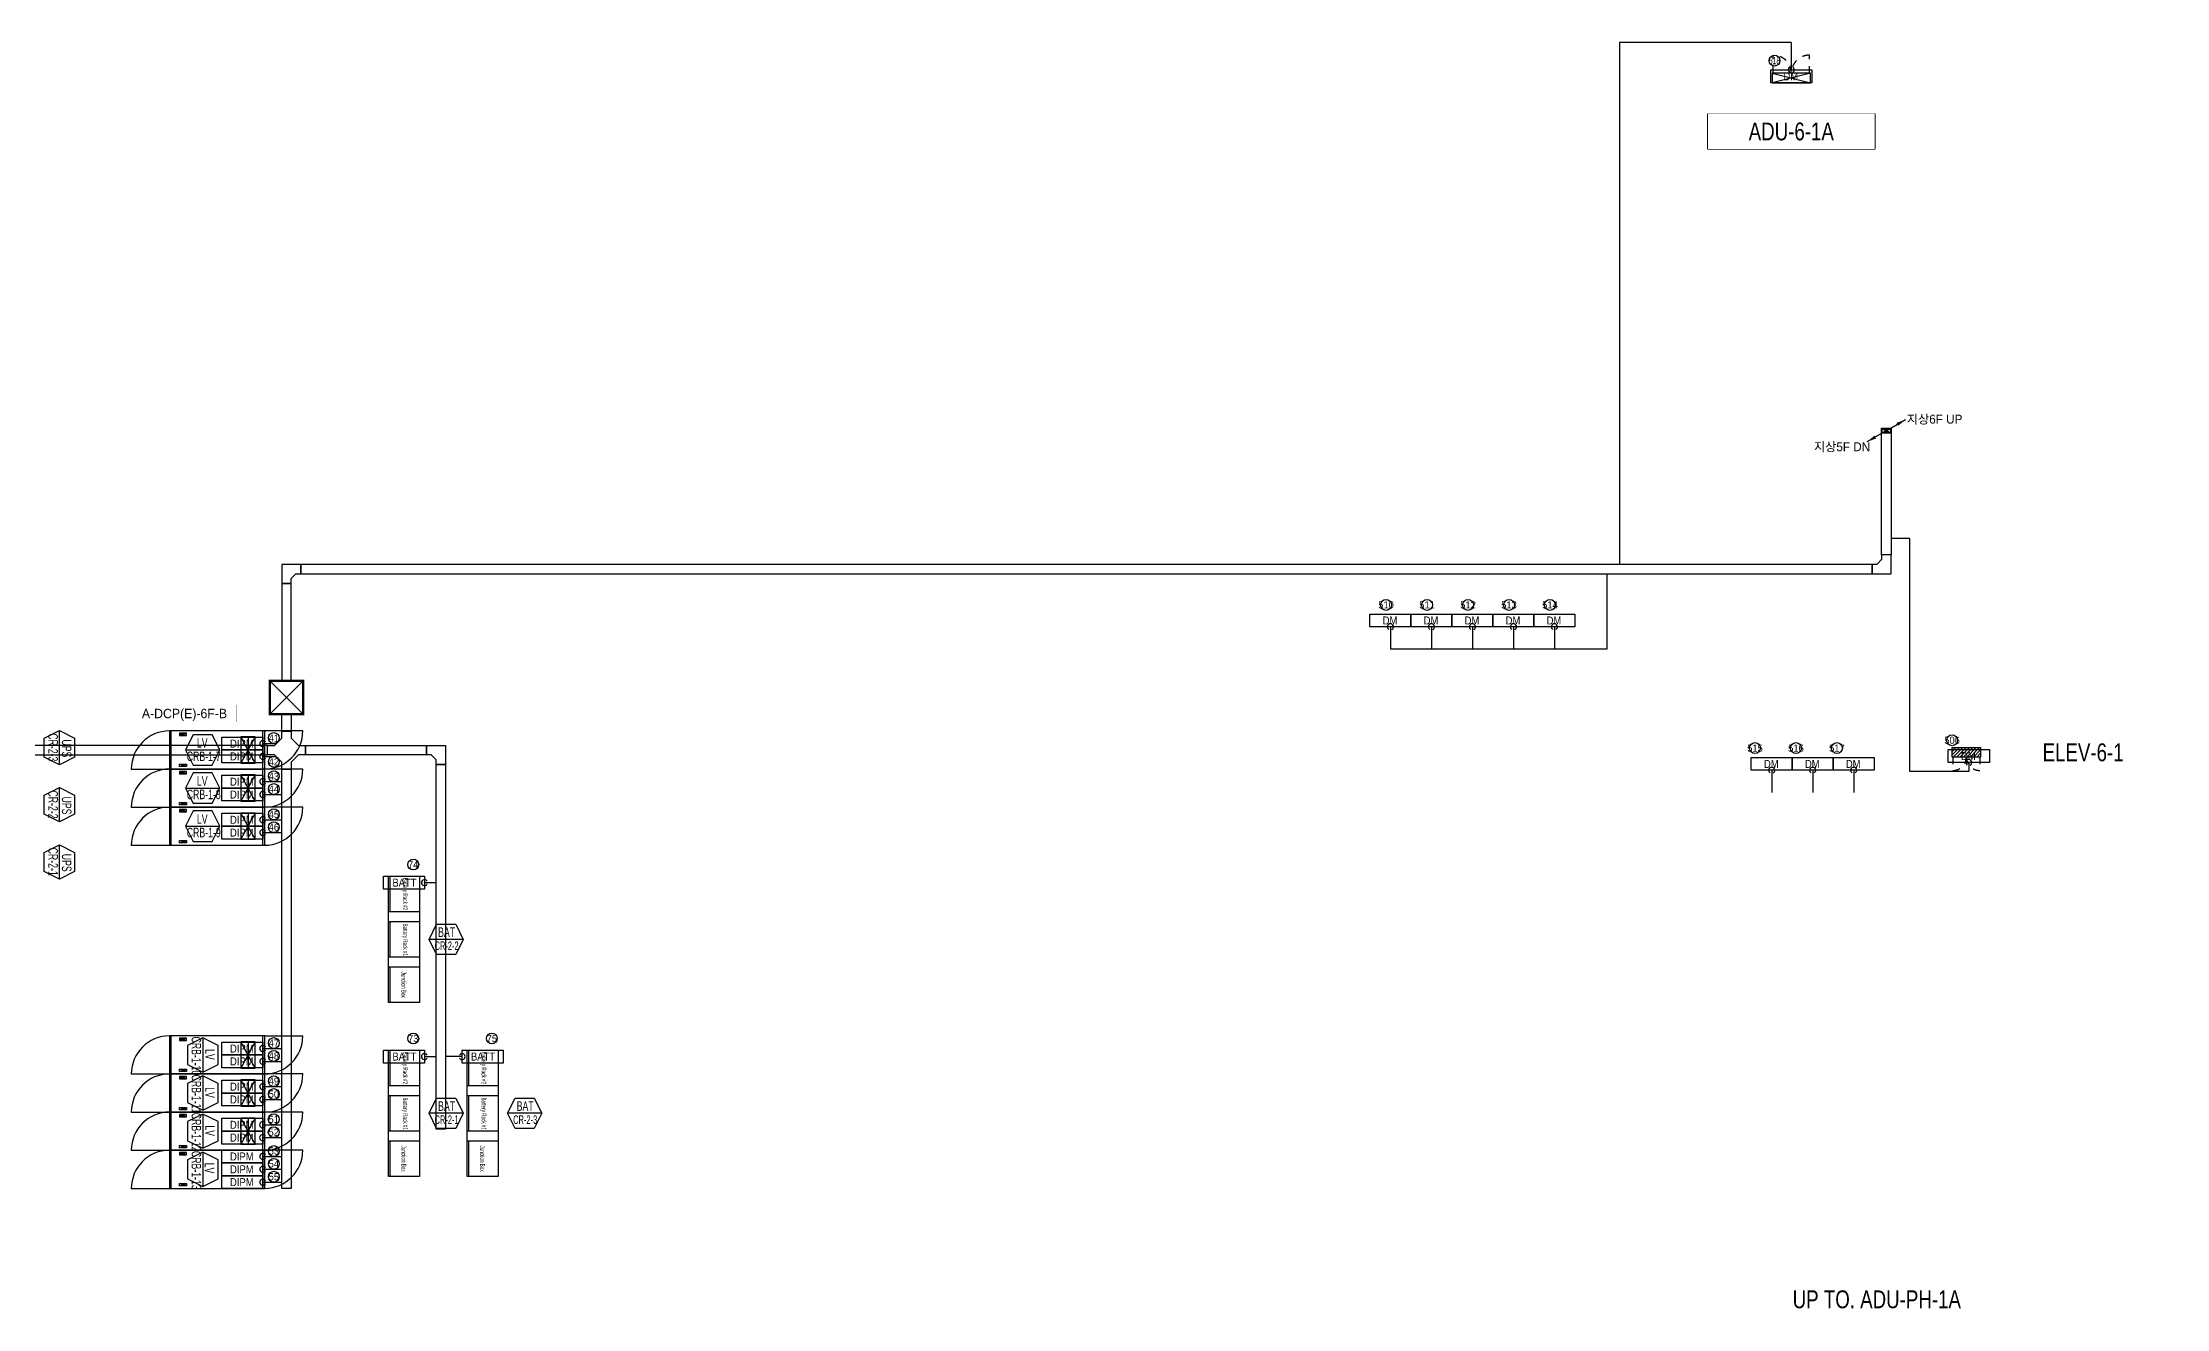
# Model space of a CAD drawing. Header units: millimetres. Extents: x 89450 to 753248, y -530175 to 1209785.
# Drawn here: x 135139 to 179732, y 822534 to 849101 of the extents above; entities that cross this region are included whole.
import ezdxf
from ezdxf.enums import TextEntityAlignment as Align

# ---------------------------------------------------------------- set-up
doc = ezdxf.new("R2010")
doc.units = ezdxf.units.MM
doc.header["$LTSCALE"] = 150
doc.linetypes.add('CONTINOUS', pattern=[0])
doc.linetypes.add('D1', pattern=[3, 1, -1, 1])
for name, color, linetype in [('------00 Switch Gear', 3, 'Continuous'), ('------00 Switch Gear_Number', 1, 'Continuous'), ('------01 Distribution Panel', 3, 'Continuous'), ('------01 Motor Control Panel or Center', 4, 'Continuous'), ('-----29 Indicator', 1, 'Continuous'), ('-----99 EPMS CABLE DUCT', 4, 'Continuous'), ('-----99 EPMS CONDUIT', 4, 'Continuous'), ('-----99 EPMS DEVICE', 3, 'Continuous'), ('-----99 EPMS PNL', 6, 'Continuous')]:
    doc.layers.add(name, color=color, linetype=linetype)
doc.styles.add('ELEC', font='')
doc.styles.get('ELEC').set_extended_font_data('Dotum')

# ---------------------------------------------------------------- blocks, each defined once
blk = doc.blocks.new('MCP_EQUIPMENT-2')
at = {"color": 161}
for p, q in [((200, 400), (0, -400)), ((200, -400), (0, 400))]:
    blk.add_line(p, q, dxfattribs=at)
at = {"color": 161, "linetype": 'D1'}
for p, q in [((200, 380), (580, 380)), ((200, -380), (580, -380))]:
    blk.add_line(p, q, dxfattribs=at)
at = {"color": 161}
blk.add_lwpolyline([(200, 400), (0, 400), (0, -400), (200, -400)], close=True, dxfattribs=at)
at = {"color": 161, "linetype": 'D1'}
for centre, start, end in [((200, 380), 270, 0), ((200, -380), 0, 90)]:
    blk.add_arc(centre, 380, start, end, dxfattribs=at)
blk = doc.blocks.new('PNL3')
at = {"color": 161, "linetype": 'D1'}
for p, q in [((-200, 280), (-480, 280)), ((-200, -280), (-480, -280))]:
    blk.add_line(p, q, dxfattribs=at)
at = {"color": 161}
for p, q in [((-200, 276), (0, 76)), ((-200, 205), (0, 5)), ((-200, 135), (0, -65)), ((-200, 64), (0, -136)), ((-153, 300), (0, 147)), ((-83, 300), (0, 217)), ((-200, -7), (0, -207)), ((-200, -78), (0, -278)), ((-200, -148), (-48, -300)), ((-200, -219), (-119, -300))]:
    blk.add_line(p, q, dxfattribs=at)
blk.add_lwpolyline([(0, -300), (-200, -300), (-200, 300), (0, 300)], close=True, dxfattribs=at)
at = {"color": 161, "linetype": 'D1'}
for centre, start, end in [((-200, 280), 180, 270), ((-200, -280), 90, 180)]:
    blk.add_arc(centre, 280, start, end, dxfattribs=at)
blk = doc.blocks.new('A$C2e8f9a8b')
at = {"color": 0}
blk.add_line((30, 750), (30, 0), dxfattribs=at)
blk.add_lwpolyline([(650, 0), (0, 0), (0, 750), (650, 750)], close=True, dxfattribs=at)
blk = doc.blocks.new('A$C0a6eec0f')
for p, q in [((-800, -200), (-800, 0)), ((-800, 0), (-650, 0)), ((-650, 0), (-500, 150)), ((-500, 150), (-500, 300)), ((-500, 300), (-300, 300)), ((-300, 300), (-300, 150)), ((-300, 150), (-150, 0)), ((-150, 0), (0, 0)), ((0, 0), (0, -200)), ((-650, -200), (-800, -200)), ((-500, -350), (-650, -200)), ((-500, -500), (-500, -350)), ((-150, -200), (-300, -350)), ((-300, -350), (-300, -500)), ((0, -200), (-150, -200)), ((-300, -500), (-500, -500))]:
    blk.add_line(p, q)

msp = doc.modelspace()

# ---------------------------------------------------------------- linework, layer by layer
at = {"layer": '------00 Switch Gear', "color": 161}
for p, q in [((137844, 833855), (137844, 834655)), ((138014, 834605), (138164, 834555)), ((138164, 834605), (138014, 834555)), ((139604, 834530), (139304, 833980)), ((139604, 833980), (139304, 834530)), ((139454, 834530), (139454, 833980)), ((140604, 834655), (139762, 834655)), ((139764, 833855), (139764, 834655)), ((138014, 833905), (138164, 833955)), ((138164, 833905), (138014, 833955)), ((137004, 833855), (137846, 833855)), ((137844, 833055), (137844, 833855)), ((138014, 833805), (138164, 833755)), ((138164, 833805), (138014, 833755)), ((139604, 833730), (139304, 833180)), ((139604, 833180), (139304, 833730)), ((139454, 833730), (139454, 833180)), ((140604, 833855), (139762, 833855)), ((139764, 833055), (139764, 833855)), ((137004, 833055), (137846, 833055)), ((137844, 832255), (137844, 833055)), ((138014, 833105), (138164, 833155)), ((138164, 833105), (138014, 833155)), ((138014, 833005), (138164, 832955)), ((138164, 833005), (138014, 832955)), ((140604, 833055), (139762, 833055)), ((139764, 832255), (139764, 833055)), ((139604, 832930), (139304, 832380)), ((139604, 832380), (139304, 832930)), ((139454, 832930), (139454, 832380)), ((137004, 832255), (137846, 832255)), ((138014, 832305), (138164, 832355)), ((138164, 832305), (138014, 832355)), ((137844, 827455), (137844, 828255)), ((138014, 828205), (138164, 828155)), ((138164, 828205), (138014, 828155)), ((139604, 828130), (139304, 827580)), ((139604, 827580), (139304, 828130)), ((139454, 828130), (139454, 827580)), ((139764, 827455), (139764, 828255)), ((139804, 828255), (140604, 828255)), ((137004, 827455), (137846, 827455)), ((137844, 826655), (137844, 827455)), ((138014, 827505), (138164, 827555)), ((138164, 827505), (138014, 827555)), ((138014, 827405), (138164, 827355)), ((138164, 827405), (138014, 827355)), ((139604, 827330), (139304, 826780)), ((139604, 826780), (139304, 827330)), ((139454, 827330), (139454, 826780)), ((140604, 827455), (139762, 827455)), ((139764, 826655), (139764, 827455)), ((138014, 826705), (138164, 826755)), ((138164, 826705), (138014, 826755)), ((137004, 826655), (137846, 826655)), ((137844, 825855), (137844, 826655)), ((138014, 826605), (138164, 826555)), ((138164, 826605), (138014, 826555)), ((139604, 826530), (139304, 825980)), ((139604, 825980), (139304, 826530)), ((139454, 826530), (139454, 825980)), ((140604, 826655), (139762, 826655)), ((139764, 825855), (139764, 826655)), ((138014, 825905), (138164, 825955)), ((138164, 825905), (138014, 825955)), ((137004, 825855), (137846, 825855)), ((137844, 825055), (137844, 825855)), ((138014, 825805), (138164, 825755)), ((138164, 825805), (138014, 825755)), ((140604, 825855), (139762, 825855)), ((139764, 825055), (139764, 825855)), ((137004, 825055), (137846, 825055)), ((138014, 825105), (138164, 825155)), ((138164, 825105), (138014, 825155))]:
    msp.add_line(p, q, dxfattribs=at)
at = {"layer": '------00 Switch Gear', "color": 161, "elevation": 0}
for points in [[(139804, 833855), (139804, 834655), (137804, 834655), (137804, 833855)], [(138164, 834605), (138014, 834605), (138014, 834555), (138164, 834555)], [(139304, 834530), (139304, 833980), (139604, 833980), (139604, 834530)], [(138164, 833905), (138014, 833905), (138014, 833955), (138164, 833955)], [(139804, 833055), (139804, 833855), (137804, 833855), (137804, 833055)], [(138164, 833805), (138014, 833805), (138014, 833755), (138164, 833755)], [(139304, 833730), (139304, 833180), (139604, 833180), (139604, 833730)], [(139804, 832255), (139804, 833055), (137804, 833055), (137804, 832255)], [(138164, 833105), (138014, 833105), (138014, 833155), (138164, 833155)], [(138164, 833005), (138014, 833005), (138014, 832955), (138164, 832955)], [(139304, 832930), (139304, 832380), (139604, 832380), (139604, 832930)], [(138164, 832305), (138014, 832305), (138014, 832355), (138164, 832355)], [(139804, 827455), (139804, 828255), (137804, 828255), (137804, 827455)], [(138164, 828205), (138014, 828205), (138014, 828155), (138164, 828155)], [(139304, 828130), (139304, 827580), (139604, 827580), (139604, 828130)], [(139804, 826655), (139804, 827455), (137804, 827455), (137804, 826655)], [(138164, 827505), (138014, 827505), (138014, 827555), (138164, 827555)], [(138164, 827405), (138014, 827405), (138014, 827355), (138164, 827355)], [(139304, 827330), (139304, 826780), (139604, 826780), (139604, 827330)], [(138164, 826705), (138014, 826705), (138014, 826755), (138164, 826755)], [(139804, 825855), (139804, 826655), (137804, 826655), (137804, 825855)], [(138164, 826605), (138014, 826605), (138014, 826555), (138164, 826555)], [(139304, 826530), (139304, 825980), (139604, 825980), (139604, 826530)], [(138164, 825905), (138014, 825905), (138014, 825955), (138164, 825955)], [(139804, 825055), (139804, 825855), (137804, 825855), (137804, 825055)], [(138164, 825805), (138014, 825805), (138014, 825755), (138164, 825755)], [(138164, 825105), (138014, 825105), (138014, 825155), (138164, 825155)]]:
    msp.add_lwpolyline(points, close=True, dxfattribs=at)
at = {"layer": '------00 Switch Gear', "color": 161}
for points in [[(143054, 828955), (142404, 828955), (142404, 831605), (143054, 831605)], [(143054, 825305), (142404, 825305), (142404, 827955), (143054, 827955)], [(144704, 825305), (144054, 825305), (144054, 827955), (144704, 827955)]]:
    msp.add_lwpolyline(points, close=True, dxfattribs=at)
for centre, start, end in [((137804, 833855), 90, 180), ((139804, 834655), 270, 0), ((137804, 833055), 90, 180), ((139804, 833855), 270, 0), ((137804, 832255), 90, 180), ((139804, 833055), 270, 0), ((137804, 827455), 90, 180), ((139804, 828255), 270, 0), ((137804, 826655), 90, 180), ((139804, 827455), 270, 0), ((137804, 825855), 90, 180), ((139804, 826655), 270, 0), ((137804, 825055), 90, 180), ((139804, 825855), 270, 0)]:
    msp.add_arc(centre, 800, start, end, dxfattribs=at)
at = {"layer": '------00 Switch Gear_Number', "color": 1}
for points in [[(135494, 833945), (135494, 834665), (135814, 834505), (135814, 834105), (135494, 833945), (135174, 834105), (135174, 834505), (135494, 834665)], [(135494, 832745), (135494, 833465), (135814, 833305), (135814, 832905), (135494, 832745), (135174, 832905), (135174, 833305), (135494, 833465)], [(135494, 831545), (135494, 832265), (135814, 832105), (135814, 831705), (135494, 831545), (135174, 831705), (135174, 832105), (135494, 832265)]]:
    msp.add_lwpolyline(points, dxfattribs=at)
at = {"layer": '------00 Switch Gear_Number', "color": 1, "elevation": 0}
for points in [[(138144, 834255), (138864, 834255), (138704, 834575), (138303, 834575), (138144, 834255), (138303, 833935), (138704, 833935), (138864, 834255)], [(138144, 833455), (138864, 833455), (138704, 833775), (138303, 833775), (138144, 833455), (138303, 833135), (138704, 833135), (138864, 833455)], [(138144, 832655), (138864, 832655), (138704, 832975), (138303, 832975), (138144, 832655), (138303, 832335), (138704, 832335), (138864, 832655)], [(138504, 828215), (138504, 827495), (138824, 827655), (138824, 828055), (138504, 828215), (138184, 828055), (138184, 827655), (138504, 827495)], [(138504, 827415), (138504, 826695), (138824, 826855), (138824, 827255), (138504, 827415), (138184, 827255), (138184, 826855), (138504, 826695)], [(138504, 826615), (138504, 825895), (138824, 826055), (138824, 826455), (138504, 826615), (138184, 826455), (138184, 826055), (138504, 825895)], [(138504, 825815), (138504, 825095), (138824, 825255), (138824, 825655), (138504, 825815), (138184, 825655), (138184, 825255), (138504, 825095)]]:
    msp.add_lwpolyline(points, dxfattribs=at)
at = {"layer": '------00 Switch Gear_Number'}
for points in [[(143974, 830280), (143254, 830280), (143413, 830600), (143814, 830600), (143974, 830280), (143814, 829960), (143413, 829960), (143254, 830280)], [(143974, 826630), (143254, 826630), (143413, 826950), (143814, 826950), (143974, 826630), (143814, 826310), (143413, 826310), (143254, 826630)], [(145624, 826630), (144904, 826630), (145063, 826950), (145464, 826950), (145624, 826630), (145464, 826310), (145063, 826310), (144904, 826630)]]:
    msp.add_lwpolyline(points, dxfattribs=at)
at = {"layer": '------01 Motor Control Panel or Center', "linetype": 'CONTINOUS'}
msp.add_lwpolyline([(173605, 847605), (173605, 846865), (170102, 846865), (170102, 847605)], close=True, dxfattribs=at)
at = {"layer": '-----29 Indicator'}
for centre in [(171502, 848721), (163347, 837299), (164208, 837299), (165068, 837299), (165928, 837299), (166788, 837299), (139996, 834504), (171092, 834294), (171952, 834294), (172812, 834294), (175230, 834459, 0), (139996, 834006), (139996, 833704), (139996, 833434), (139996, 832904), (139996, 832634), (142923, 831850), (139996, 828104, 0), (142923, 828200), (144573, 828200), (139996, 827834, 0), (139996, 827304, 0), (139996, 827034, 0), (139994, 826504, 0), (139994, 826234, 0), (139996, 825838, 0), (139996, 825569, 0), (139996, 825299, 0)]:
    msp.add_circle(centre, 114, dxfattribs=at)
at = {"layer": '-----99 EPMS CABLE DUCT'}
for p, q in [((173849, 840955), (174255, 841189)), ((173849, 840955), (173443, 840721)), ((173759, 840995), (173939, 840915)), ((173759, 840915), (173939, 840995)), ((163439, 836838), (163439, 836375)), ((164300, 836838), (164300, 836375)), ((165160, 836838), (165160, 836375)), ((166020, 836838), (166020, 836375)), ((166880, 836838), (166880, 836375)), ((171443, 833828), (171443, 833365)), ((172303, 833828), (172303, 833365)), ((173164, 833828), (173164, 833365))]:
    msp.add_line(p, q, dxfattribs=at)
at = {"layer": '-----99 EPMS CABLE DUCT', "elevation": 0}
for points in [[(174255, 841189, 0, 70, 0), (174079, 841088, 40, 40, 0)], [(173443, 840721, 0, 70, 0), (173619, 840822, 40, 40, 0)]]:
    msp.add_lwpolyline(points, format="xyseb", dxfattribs=at)
for points in [[(173749, 841005), (173949, 841005), (173949, 838350), (173749, 838350)], [(173749, 841005), (173949, 841005), (173949, 840905), (173749, 840905)], [(173759, 840995), (173939, 840995), (173939, 840915), (173759, 840915)], [(173549, 838150), (140561, 838150), (140561, 837950), (173549, 837950)], [(140161, 835705), (140361, 835705), (140361, 837750), (140161, 837750)], [(140161, 835005), (140361, 835005), (140361, 834650), (140161, 834650)], [(139861, 834350), (133957, 834350), (133957, 834150), (139861, 834150)], [(140661, 834350), (143201, 834350), (143201, 834150), (140661, 834150)], [(143401, 826294), (143401, 833950), (143601, 833950), (143601, 826294)], [(140161, 833850), (140361, 833850), (140361, 825055), (140161, 825055)]]:
    msp.add_lwpolyline(points, close=True, dxfattribs=at)
for points in [[(173549, 838150), (173549, 837950), (173949, 837950), (173949, 838350), (173749, 838350), (173749, 838250), (173649, 838150), (173549, 838150)], [(175581, 833992), (175581, 833805), (174343, 833805), (174343, 838691), (173949, 838691)], [(140561, 837950), (140561, 838150), (140161, 838150), (140161, 837750), (140361, 837750), (140361, 837850), (140461, 837950), (140561, 837950)], [(163439, 836375), (167989, 836375), (167989, 837950)], [(143201, 834150), (143201, 834350), (143601, 834350), (143601, 833950), (143401, 833950), (143401, 834050), (143301, 834150), (143201, 834150)]]:
    msp.add_lwpolyline(points, dxfattribs=at)
at = {"layer": '-----99 EPMS CABLE DUCT'}
msp.add_circle((173849, 840955), 10, dxfattribs=at)
at = {"layer": '-----99 EPMS CONDUIT'}
for p, q in [((171854, 849101), (168248, 849101)), ((168248, 849101), (168248, 838150)), ((171854, 849101), (171854, 848525)), ((139764, 834390), (140052, 834390)), ((139764, 834120), (140041, 834120)), ((139764, 833590), (140161, 833590)), ((139764, 833320), (140161, 833320)), ((139764, 832790), (140161, 832790)), ((139764, 832520), (140161, 832520)), ((143159, 831470, 0), (143401, 831470)), ((139764, 827990), (140161, 827990)), ((139764, 827720), (140161, 827720)), ((143159, 827820, 0), (143401, 827820)), ((143948, 827819, 0), (143601, 827819, 0)), ((139764, 827190), (140161, 827190)), ((139764, 826920), (140161, 826920)), ((139762, 826390), (140159, 826390, 0)), ((139762, 826120), (140159, 826120, 0)), ((139764, 825725), (140161, 825725)), ((139764, 825455), (140161, 825455)), ((139764, 825185), (140161, 825185))]:
    msp.add_line(p, q, dxfattribs=at)
for centre, start, end in [((171854, 848525), 120, 60), ((163439, 836838), 300, 240), ((164300, 836838), 300, 240), ((165160, 836838), 300, 240), ((166020, 836838), 300, 240), ((166880, 836838), 300, 240), ((139764, 834390), 30, 330), ((139764, 834120), 30, 330), ((171443, 833828), 300, 240), ((172303, 833828), 300, 240), ((173164, 833828), 300, 240), ((175581, 833992), 300, 240), ((139764, 833590), 30, 330), ((139764, 833320), 30, 330), ((139764, 832790), 30, 330), ((139764, 832520), 30, 330), ((143159, 831470, 0), 30, 330), ((139764, 827990), 30, 330), ((139764, 827720), 30, 330), ((143159, 827820, 0), 30, 330), ((143948, 827819, 0), 210, 150), ((139764, 827190), 30, 330), ((139764, 826920), 30, 330), ((139762, 826390), 30, 330), ((139762, 826120), 30, 330), ((139764, 825725), 30, 330), ((139764, 825455), 30, 330), ((139764, 825185), 30, 330)]:
    msp.add_arc(centre, 63.8, start, end, dxfattribs=at)
at = {"layer": '-----99 EPMS DEVICE', "color": 2, "elevation": 0}
for points in [[(172284, 848255), (171423, 848255), (171423, 848525), (172284, 848525)], [(163870, 836838), (163009, 836838), (163009, 837107), (163870, 837107)], [(164730, 836838), (163870, 836838), (163870, 837107), (164730, 837107)], [(165590, 836838), (164730, 836838), (164730, 837107), (165590, 837107)], [(166450, 836838), (165590, 836838), (165590, 837107), (166450, 837107)], [(167310, 836838), (166450, 836838), (166450, 837107), (167310, 837107)], [(171873, 833828), (171013, 833828), (171013, 834097), (171873, 834097)], [(172733, 833828), (171873, 833828), (171873, 834097), (172733, 834097)], [(173594, 833828), (172733, 833828), (172733, 834097), (173594, 834097)]]:
    msp.add_lwpolyline(points, close=True, dxfattribs=at)
at = {"layer": '-----99 EPMS DEVICE', "elevation": 0}
for points in [[(139764, 834255), (138903, 834255), (138903, 834525), (139764, 834525)], [(139764, 833985), (138903, 833985), (138903, 834255), (139764, 834255)], [(139764, 833455), (138903, 833455), (138903, 833725), (139764, 833725)], [(139764, 833185), (138903, 833185), (138903, 833455), (139764, 833455)], [(139764, 832655), (138903, 832655), (138903, 832925), (139764, 832925)], [(139764, 832385), (138903, 832385), (138903, 832655), (139764, 832655)], [(142298, 831605), (143159, 831605), (143159, 831335), (142298, 831335)], [(139764, 827855), (138903, 827855), (138903, 828125), (139764, 828125)], [(139764, 827585), (138903, 827585), (138903, 827855), (139764, 827855)], [(142298, 827955), (143159, 827955), (143159, 827685), (142298, 827685)], [(143948, 827955), (144809, 827955), (144809, 827685), (143948, 827685)], [(139764, 827055), (138903, 827055), (138903, 827325), (139764, 827325)], [(139764, 826785), (138903, 826785), (138903, 827055), (139764, 827055)], [(139762, 826255), (138901, 826255), (138901, 826525), (139762, 826525)], [(139762, 825985), (138901, 825985), (138901, 826255), (139762, 826255)], [(139764, 825590), (138903, 825590), (138903, 825860), (139764, 825860)], [(139764, 825320), (138903, 825320), (138903, 825590), (139764, 825590)], [(139764, 825051), (138903, 825051), (138903, 825320), (139764, 825320)]]:
    msp.add_lwpolyline(points, close=True, dxfattribs=at)
at = {"layer": '-----99 EPMS PNL'}
for p, q in [((139911, 835705), (140611, 835005)), ((139911, 835005), (140611, 835705))]:
    msp.add_line(p, q, dxfattribs=at)
at = {"layer": '-----99 EPMS PNL', "const_width": 50, "elevation": 0}
msp.add_lwpolyline([(139911, 835705), (140611, 835705), (140611, 835005), (139911, 835005)], close=True, dxfattribs=at)
at = {"layer": '-----99 EPMS PNL', "const_width": 1}
msp.add_lwpolyline([(137035, 834839), (137035, 835200), (139205, 835200), (139205, 834839)], close=True, dxfattribs=at)

# ---------------------------------------------------------------- block references
at = {"layer": '------00 Switch Gear', "color": 161}
for p in [(142404, 830855), (142404, 829905), (142404, 828955), (142404, 827205), (144054, 827205), (142404, 826255), (144054, 826255), (142404, 825305), (144054, 825305)]:
    msp.add_blockref('A$C2e8f9a8b', p, dxfattribs=at)
at = {"layer": '------01 Distribution Panel', "rotation": 89.99999999999999}
msp.add_blockref('PNL3', (175529, 834305), dxfattribs=at)
at = {"layer": '------01 Motor Control Panel or Center', "rotation": 90}
msp.add_blockref('MCP_EQUIPMENT-2', (171854, 848255), dxfattribs=at)
at = {"layer": '-----99 EPMS CABLE DUCT'}
msp.add_blockref('A$C0a6eec0f', (140661, 834350), dxfattribs=at)

# ---------------------------------------------------------------- texts
at = {"layer": '------00 Switch Gear', "color": 161, "style": 'ELEC', "width": 0.6}
for s, p in [('Battery Rack #2', (142757, 831233)), ('Battery Rack #1', (142757, 830271)), ('Junction Box', (142726, 829330)), ('Battery Rack #2', (142757, 827583)), ('Battery Rack #2', (144407, 827583)), ('Battery Rack #1', (142757, 826621)), ('Battery Rack #1', (144407, 826621)), ('Junction Box', (142726, 825680)), ('Junction Box', (144376, 825680))]:
    msp.add_text(s, height=100, rotation=270, dxfattribs=at).set_placement(p, align=Align.MIDDLE_CENTER)
at = {"layer": '------00 Switch Gear_Number', "color": 0, "style": 'ELEC', "width": 0.7}
for s, p in [('CR-2-3', (135362, 834310)), ('UPS', (135647, 834289)), ('CR-2-2', (135362, 833110)), ('UPS', (135647, 833089)), ('CR-2-1', (135362, 831910)), ('UPS', (135647, 831889)), ('CRB-1-10', (138370, 827834)), ('LV', (138655, 827866)), ('CRB-1-11', (138370, 827034)), ('LV', (138655, 827066)), ('CRB-1-12', (138370, 826234)), ('LV', (138655, 826266)), ('CRB-1-13', (138370, 825434)), ('LV', (138646, 825481))]:
    msp.add_text(s, height=200, rotation=270, dxfattribs=at).set_placement(p, align=Align.MIDDLE_CENTER)
at = {"layer": '------00 Switch Gear_Number', "color": 0, "style": 'ELEC'}
for s, height, width, p in [('LV', 200, 0.7, (138493, 834406)), ('CRB-1-7', 200, 0.7, (138524, 834122)), ('LV', 200, 0.7, (138493, 833606)), ('CRB-1-8', 200, 0.7, (138524, 833322)), ('CRB-1-9', 200, 0.7, (138524, 832522)), ('LV', 200, 0.7, (138493, 832806)), ('BAT', 200, 0.7, (143623, 830431)), ('CR-2-2', 180, 0.6, (143623, 830147)), ('BAT', 200, 0.7, (143623, 826781)), ('BAT', 200, 0.7, (145273, 826781)), ('CR-2-1', 180, 0.6, (143623, 826497)), ('CR-2-3', 180, 0.6, (145273, 826497))]:
    msp.add_text(s, height=height, dxfattribs=dict(at, width=width)).set_placement(p, align=Align.MIDDLE_CENTER)
at = {"layer": '------01 Motor Control Panel or Center', "linetype": 'CONTINOUS', "style": 'ELEC', "width": 0.8}
msp.add_text('UP TO. ADU-PH-1A', height=375, dxfattribs=at).set_placement((171883, 822726), align=Align.MIDDLE_LEFT)
at = {"layer": '-----29 Indicator', "style": 'ELEC', "width": 0.6}
msp.add_text('518', height=150, dxfattribs=at).set_placement((171502, 848721), align=Align.MIDDLE_CENTER)
at = {"layer": '-----29 Indicator', "style": 'ELEC'}
for s, rotation, p in [('510', 1080, (163347, 837299)), ('511', 1080, (164208, 837299)), ('512', 1080, (165068, 837299)), ('513', 1080, (165928, 837299)), ('514', 1080, (166788, 837299)), ('515', 360, (171092, 834294)), ('516', 360, (171952, 834294)), ('517', 360, (172812, 834294)), ('506', 360, (175230, 834459, 0))]:
    msp.add_text(s, height=150, rotation=rotation, dxfattribs=at).set_placement(p, align=Align.MIDDLE_CENTER)
for s, p in [('41', (139996, 834504)), ('42', (139996, 834006)), ('43', (139996, 833704)), ('44', (139996, 833434)), ('45', (139996, 832904)), ('46', (139996, 832634)), ('74', (142923, 831850)), ('47', (139996, 828104, 0)), ('73', (142923, 828200)), ('75', (144573, 828200)), ('48', (139996, 827834, 0)), ('49', (139996, 827304, 0)), ('50', (139996, 827034, 0)), ('51', (139994, 826504, 0)), ('52', (139994, 826234, 0)), ('53', (139996, 825838, 0)), ('54', (139996, 825569, 0)), ('55', (139996, 825299, 0))]:
    msp.add_text(s, height=150, dxfattribs=at).set_placement(p, align=Align.MIDDLE_CENTER)
at = {"layer": '-----99 EPMS CABLE DUCT', "style": 'ELEC'}
for s, p in [('지상6F UP', (174279, 841103, 0)), ('지상5F DN', (172329, 840524, 0))]:
    msp.add_text(s, height=187.7, dxfattribs=at).set_placement(p)
at = {"layer": '-----99 EPMS DEVICE', "color": 2, "style": 'ELEC', "width": 0.9}
for p in [(171844, 848389), (171434, 833962), (172294, 833962), (173154, 833962), (175572, 834127)]:
    msp.add_text('DM', height=168, dxfattribs=at).set_placement(p, align=Align.MIDDLE)
for p in [(163430, 836972), (164290, 836972), (165150, 836972), (166011, 836972), (166871, 836972)]:
    msp.add_text('DM', height=168, rotation=360, dxfattribs=at).set_placement(p, align=Align.MIDDLE)
at = {"layer": '-----99 EPMS DEVICE', "style": 'ELEC', "width": 0.9}
for s, p in [('DIPM', (139324, 834389)), ('DIPM', (139324, 834120)), ('DIPM', (139324, 833589)), ('DIPM', (139324, 833320)), ('DIPM', (139324, 832789)), ('DIPM', (139324, 832520)), ('BATT', (142738, 831471, 0)), ('DIPM', (139324, 827989)), ('DIPM', (139324, 827720)), ('BATT', (142738, 827821, 0)), ('BATT', (144388, 827821, 0)), ('DIPM', (139324, 827189)), ('DIPM', (139324, 826920)), ('DIPM', (139322, 826389, 0)), ('DIPM', (139322, 826120, 0)), ('DIPM', (139324, 825724)), ('DIPM', (139324, 825455)), ('DIPM', (139324, 825185))]:
    msp.add_text(s, height=168, dxfattribs=at).set_placement(p, align=Align.MIDDLE)
at = {"layer": '-----99 EPMS PNL', "style": 'ELEC'}
msp.add_text('A-DCP(E)-6F-B', height=196.83, dxfattribs=at).set_placement((138120, 835020), align=Align.MIDDLE_CENTER)

# ---------------------------------------------------------------- wipeouts: each hides what was drawn before it
msp.add_wipeout([(176229, 834575), (179732, 834575), (179732, 833835), (176229, 833835)]).dxf.layer = '------01 Distribution Panel'

# ---------------------------------------------------------------- next in the draw order: linework, layer by layer
at = {"layer": '-----99 EPMS DEVICE', "color": 2, "elevation": 0}
msp.add_lwpolyline([(176012, 833992), (175151, 833992), (175151, 834262), (176012, 834262)], close=True, dxfattribs=at)

# ---------------------------------------------------------------- next in the draw order: texts
at = {"layer": '------01 Distribution Panel', "linetype": 'CONTINOUS', "style": 'ELEC', "width": 0.8}
msp.add_text('ELEV-6-1', height=375, dxfattribs=at).set_placement((177980, 834205), align=Align.MIDDLE)

# ---------------------------------------------------------------- next in the draw order: wipeouts: each hides what was drawn before it
at = {"color": 1}
msp.add_wipeout([(170102, 847605), (173605, 847605), (173605, 846865), (170102, 846865)], dxfattribs=at).dxf.layer = '------01 Motor Control Panel or Center'

# ---------------------------------------------------------------- next in the draw order: texts
at = {"layer": '------01 Motor Control Panel or Center', "linetype": 'CONTINOUS', "style": 'ELEC', "width": 0.8}
msp.add_text('ADU-6-1A', height=375, dxfattribs=at).set_placement((171854, 847235), align=Align.MIDDLE)

doc.saveas('drawing.dxf')
